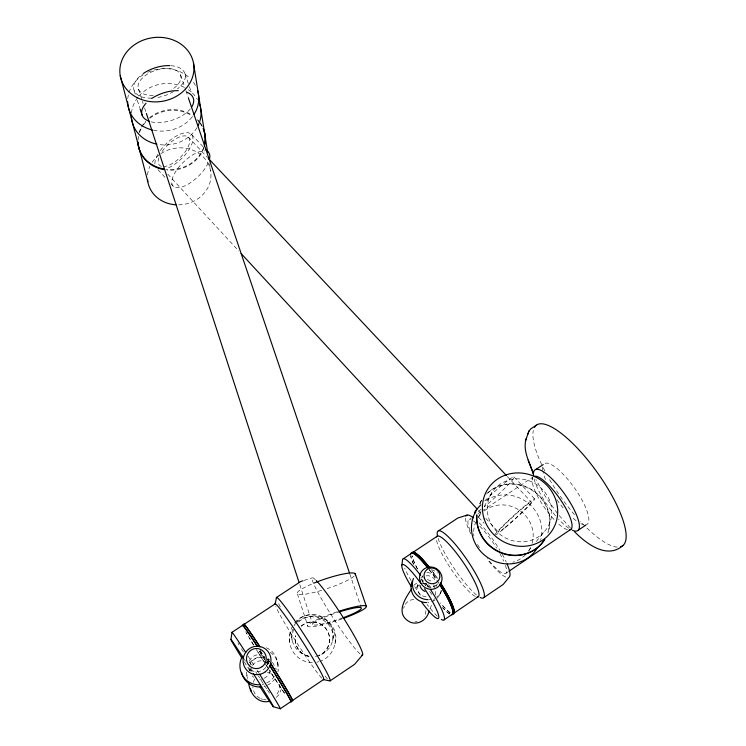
<?xml version="1.0" encoding="UTF-8"?>
<svg xmlns="http://www.w3.org/2000/svg" width="746" height="746" viewBox="0 0 746 746"><rect width="100%" height="100%" fill="white"/><g stroke="black" fill="none" stroke-linecap="round" stroke-linejoin="round"><path stroke-width="0.56" stroke-dasharray="3.73 2.8" d="M435.533 595.14L435.403 590.412M333.248 635.527L332.623 641.635L332.856 639.63M267.749 661.264C268.196 671.232 253.556 675.829 248.539 667.027M250.572 671.26L251.43 667.213M334.926 643.957C342.153 620.047 306.485 603.3 293.327 624.887M532.178 479.389L532.607 477.281M281.512 688.726L279.079 694.563L274.649 699.021M293.467 629.363L291.835 637.298L292.199 641.364L291.956 639.35M429.985 608.801L431.775 604.661M433.557 600.521L434.452 598.451M417.844 584.687L416.128 588.463L419.159 584.696M421.593 577.805L422.469 575.865L422.115 580.686L423.439 583.708M479.883 503.867L480.956 501.872M435.906 586.608L437.417 583.792M292.786 625.885C289.42 631.135 288.805 637.625 289.905 643.649M478.634 516.596L481.403 511.588M484.182 506.581L491.95 492.547M438.965 595.942L440.69 592.921M413.816 585.321L418.665 581.516M528.355 551.21L531.963 546.781M536.299 541.456L543.517 532.597A32.805 30.94 32.3 0 0 526.21 479.93A32.805 30.94 32.3 0 0 488.817 518.498A32.805 30.94 32.3 0 0 543.517 532.597M249.668 662.84C253.537 657.543 261.109 655.566 267.124 658.177M252.428 665.395C255.095 661.366 260.634 659.641 265.082 661.599M436.41 585.06L432.158 587.326L427.29 586.813M298.745 622.043C310.942 609.827 333.854 620.513 333.014 637.578M506.077 573.18L507.989 571.884M469.318 519.449L471.258 518.162M478.037 513.658L480.937 511.728M481.907 511.085L532.234 477.608M304.014 580.435L312.471 577.749M421.695 580.77L423.271 580.63M422.18 583.456L427.085 583.969M267.963 658.643L269.66 659.585M428.568 584.752L431.785 588.557M266.863 662.579L268.411 663.903M570.466 527.982L558.894 515.225M191.601 134.504L203.201 146.822M513.975 476.918L534.602 498.832M188.253 137.022L207.397 157.387M507.299 476.48L531.227 501.937M167.738 174.116L238.767 251.001M478.69 510.712L481.058 513.276M485.795 518.405L498.421 532.075M478.671 517.37L484.145 523.3M158.012 169.752L165.64 178.033M170.983 183.824L173.268 186.304M272.486 662.243L276.346 669.395M557.448 513.49L545.391 496.575L535.898 479.538M433.473 586.048L434.648 588.137M184.999 73.723L189.018 85.52M189.381 86.592L191.209 91.954M180.681 75.159L185.54 89.501M185.913 90.611L188.533 98.332M349.781 573.888L361.008 606.983M138.467 89.138L142.076 100.197M142.43 101.307L143.148 103.517M144.593 107.946L146.029 112.366M299.808 584.715L312.77 624.533M297.402 593.9L307.93 626.398M134.14 90.574L135.539 94.882M137.283 100.272L139.726 107.825M267.581 659.184L268.709 663.101A10.36 10.155 -75.8 0 0 268.159 661.161M246.376 671.987L247.784 679.112M246.6 674.943L247.392 677.797M277.456 661.805L278.044 664.369M209.439 163.672L210.531 170.582M617.24 547.107A74.134 21.979 54.5 0 1 580.295 521.221M574.485 514.675A74.134 21.979 54.5 0 1 559.258 494.794M558.605 493.852A74.134 21.979 54.5 0 1 549.578 479.566M544.906 471.09A74.134 21.979 54.5 0 1 542.155 465.569M541.727 464.665A74.134 21.979 54.5 0 1 533.297 430.517M583.176 524.55A37.095 10.565 54.7 0 1 580.77 523.608M576.098 520.661A37.095 10.565 54.7 0 1 572.788 517.957M563.137 507.877A37.095 10.565 54.7 0 1 556.451 499.093M545.485 479.482A37.095 10.565 54.7 0 1 542.957 471.295M542.799 470.316A37.095 10.565 54.7 0 1 542.706 466.949M545.112 463.303A37.095 10.565 54.7 0 1 576.733 491.278A37.095 10.565 54.7 0 1 585.815 524.783M505.396 565.365A32.647 7.022 55.5 0 1 487.315 558.502M479.492 547.62A32.647 7.022 55.5 0 1 476.256 542.426M470.148 530.49A32.647 7.022 55.5 0 1 471.09 519.636M473.486 520.857A32.647 7.022 55.5 0 1 475.659 522.442M479.827 526.266A32.647 7.022 55.5 0 1 496.696 548.189M499.885 553.588A32.647 7.022 55.5 0 1 503.681 561.076M568.853 528.271A37.151 10.276 54.8 0 1 558.446 519.02M555.5 515.738A37.151 10.276 54.8 0 1 533.987 478.438M567.37 529.707A32.32 8.812 54.8 0 1 557.756 523.216M553.98 519.421A32.32 8.812 54.8 0 1 532.812 477.375M265.464 660.816A45.553 1.483 57.6 0 0 268.364 665.385A45.217 1.473 57.6 0 1 266.63 662.635M264.895 659.902A45.553 1.483 57.6 0 1 259.151 650.717M267.795 658.97A45.553 1.483 57.6 0 1 269.66 661.898M284.599 693.314A45.562 1.417 57.6 0 1 269.222 669.973M268.066 668.164A45.562 1.417 57.6 0 1 265.744 664.527M265.166 663.614A45.562 1.417 57.6 0 1 256.475 649.71M253.575 644.982A45.562 1.417 57.6 0 1 246.562 633.223M260.14 650.512A45.562 1.417 57.6 0 1 265.007 658.065M450.183 612.708A37.03 6.182 56.1 0 1 441.679 604.558M417.387 568.918A37.03 6.182 56.1 0 1 411.969 555.705M431.841 570.606A37.03 6.182 56.1 0 1 437.333 578.281A36.759 6.136 56.1 0 0 431.85 570.699M449.791 614.005A37.039 6.145 56.1 0 1 442.704 607.776M431.906 594.543A37.039 6.145 56.1 0 1 428.53 589.797M421.518 579.017A37.039 6.145 56.1 0 0 425.696 585.61A36.768 6.099 56.1 0 1 421.593 579.055M413.554 564.246A37.039 6.145 56.1 0 1 410.645 555.611M429.202 569.562A37.039 6.145 56.1 0 1 436.708 579.987M437.305 580.873A37.039 6.145 56.1 0 1 439.058 583.54M284.468 693.099A45.226 1.408 57.6 0 1 269.772 670.822M267.478 667.232A45.226 1.408 57.6 0 1 264.597 662.7M263.459 660.891A45.226 1.408 57.6 0 1 256.549 649.803M253.668 645.113A45.226 1.408 57.6 0 1 249.332 637.923M247.243 634.361A45.226 1.408 57.6 0 1 245.723 631.713M260.186 650.605A45.226 1.408 57.6 0 1 265.017 658.112M249.705 670.57A39.911 0.727 57.7 0 1 244.101 661.618M244.287 659.38A39.911 0.727 57.7 0 1 245.434 661.18M250.236 668.714A39.911 0.727 57.7 0 1 252.698 672.603M269.52 693.239A45.301 0.979 57.7 0 1 267.227 689.724M266.639 688.819A45.301 0.979 57.7 0 1 258.349 675.885M257.771 674.99A45.301 0.979 57.7 0 1 254.33 669.544M251.486 665.022A45.301 0.979 57.7 0 1 248.707 660.583M243.355 651.939A45.301 0.979 57.7 0 1 241.2 648.414M238.981 644.758A45.301 0.979 57.7 0 1 237.927 643.005M248.064 656.079A45.301 0.979 57.7 0 1 254.032 665.413M257.109 670.262A45.301 0.979 57.7 0 1 258.946 673.172M449.651 613.781A36.768 6.099 56.1 0 1 442.62 607.598M413.685 564.386A36.768 6.099 56.1 0 1 410.804 555.817M429.22 569.664A36.768 6.099 56.1 0 1 437.846 581.777M437.324 616.205A36.815 5.828 56.2 0 1 427.066 604.428M420.371 595.243A36.815 5.828 56.2 0 1 414.011 585.498M411.149 580.714A36.815 5.828 56.2 0 1 404.668 568.107M427.458 584.911A36.815 5.828 56.2 0 1 429.23 587.568M196.981 127.603A34.95 30.642 -8.9 0 1 158.003 144.379M131.492 112.991A34.95 30.642 -8.9 0 1 138.178 96.989M138.868 96.178A34.95 30.642 -8.9 0 1 184.7 87.524M188.374 89.716A34.95 30.642 -8.9 0 1 191.675 92.336M192.44 93.045A34.95 30.642 -8.9 0 1 197.476 99.507M153.284 95.423A22.231 12.225 -17.9 0 1 140.938 79.645A22.231 12.225 -17.9 0 1 174.331 69.564A22.231 12.225 -17.9 0 1 171.207 90.014M342.992 617.8A25.662 3.441 -18.6 0 1 312.854 624.644A25.662 3.441 -18.6 0 1 337.705 612.41M267.292 672.351A13.745 13.419 -80.8 0 1 273.092 674.197M279.554 684.315A13.745 13.419 -80.8 0 1 275.6 695.813M266.024 699.795A13.745 13.419 -80.8 0 1 263.403 699.506M262.545 699.291A13.745 13.419 -80.8 0 1 260.886 698.704M260.093 698.321A13.745 13.419 -80.8 0 1 252.81 686.805M253.323 682.366A13.745 13.419 -80.8 0 1 255.197 678.31M267.506 660.797A10.817 10.593 -76.7 0 1 268.802 662.439M270.266 670.551A10.817 10.593 -76.7 0 1 263.804 678.403M261.799 679.009A10.817 10.593 -76.7 0 1 259.72 679.205M253.845 677.331A10.817 10.593 -76.7 0 1 252.26 675.969M249.453 670.402A10.817 10.593 -76.7 0 1 249.295 668.295M249.537 666.187A10.817 10.593 -76.7 0 1 264.103 658.438M270.294 652.293A18.986 18.594 -76.6 0 1 277.96 671.773M275.087 678.608A18.986 18.594 -76.6 0 1 263.981 686.451M266.35 647.742A19.303 18.911 -75.9 0 1 277.363 669.33M274.453 676.277A19.303 18.911 -75.9 0 1 266.686 682.991M264.056 683.998A19.303 18.911 -75.9 0 1 262.238 684.446M250.152 670.747A10.36 10.155 -75.8 0 1 249.239 668.948M249.388 661.031A10.36 10.155 -75.8 0 1 262.741 655.538M417.089 621.642A11.33 11.013 47.4 0 1 414.916 621.838M403.679 608.372A11.33 11.013 47.4 0 1 404.276 606.284M405.274 604.353A11.33 11.013 47.4 0 1 414.422 599.467M425.835 610.694A11.33 11.013 47.4 0 1 424.101 616.905M426.097 596.623A8.738 8.476 41.8 0 1 418.609 583.204M427.355 579.614A8.738 8.476 41.8 0 1 431.822 581.983M433.762 584.78A8.738 8.476 41.8 0 1 434.293 586.393M434.89 600.092A15.33 14.864 41.6 0 1 427.523 602.572M426.768 572.499A15.33 14.864 41.6 0 1 437.902 578.392M441.072 590.506A15.33 14.864 41.6 0 1 437.137 598.227M442.033 590.282A15.535 15.06 41 0 1 436.569 597.136M431.085 599.392A15.535 15.06 41 0 1 429.099 599.644M431.291 569.683A15.535 15.06 41 0 1 437.501 572.965M426.134 575.856A8.337 8.085 40.8 0 1 435.459 580.789M360.085 653.925A46.075 4.345 57 0 1 336.446 622.985A46.075 4.345 57 0 1 313.88 584.351M313.441 583.353A46.075 4.345 57 0 1 315.371 579.67M264.914 659.921A45.217 1.473 57.6 0 1 259.216 650.801M267.805 658.988A45.217 1.473 57.6 0 1 269.651 661.898M327.41 678.832A49.674 3.171 57.3 0 1 323.447 674.011M280.31 606.918A49.674 3.171 57.3 0 1 277.465 601.173M321.787 678.217A45.002 2.714 57.3 0 1 297.393 643.658A45.002 2.714 57.3 0 1 275.722 606.489M505.695 577.059A37.542 8.094 55.5 0 1 487.073 559.062M470.903 533.903A37.542 8.094 55.5 0 1 465.495 518.246M479.174 522.871A37.542 8.094 55.5 0 1 500.007 550.389M502.319 554.371A37.542 8.094 55.5 0 1 506.273 562.111M450.052 612.494A36.759 6.136 56.1 0 1 440.354 602.945M417.499 569.021A36.759 6.136 56.1 0 1 412.118 555.901M476.545 595A40.433 7.74 55.8 0 1 438.107 538.314M475.286 596.418A36.619 6.91 55.8 0 1 451.768 570.103A36.619 6.91 55.8 0 1 436.345 538.836M479.799 503.653A37.104 35.081 33.1 0 1 481.412 500.622M487.968 492.761A37.104 35.081 33.1 0 1 532.98 490.915A37.104 35.081 33.1 0 1 547.583 533.418M479.986 503.298A37.151 35.118 33.1 0 1 482.205 499.298M486.504 493.964A37.151 35.118 33.1 0 1 532.215 489.889A37.151 35.118 33.1 0 1 547.844 533.092M203.91 147.773A33.757 29.812 -9 0 1 167.048 170.041M138.038 140.024A33.757 29.812 -9 0 1 138.532 136.126M139.586 132.312A33.757 29.812 -9 0 1 142.728 125.99M143.307 125.132A33.757 29.812 -9 0 1 145.899 121.915M149.75 118.334A33.757 29.812 -9 0 1 193.028 116.432M197.671 120.386A33.757 29.812 -9 0 1 199.639 122.67M200.226 123.463A33.757 29.812 -9 0 1 202.306 126.829M203.798 147.074A33.794 29.84 -9 0 1 165.789 169.239M139.092 132.546A33.794 29.84 -9 0 1 141.013 127.902M141.488 127.016A33.794 29.84 -9 0 1 145.722 121.197M149.582 117.607A33.794 29.84 -9 0 1 191.172 114.576M197.55 119.668A33.794 29.84 -9 0 1 198.893 121.169M200.114 122.745A33.794 29.84 -9 0 1 202.194 126.111M309.003 656.452A17.382 17.186 81.8 0 1 295.603 635.862M301.17 626.267A17.382 17.186 81.8 0 1 327.056 630.361A17.382 17.186 81.8 0 1 318.971 655.52M308.993 656.303A17.4 17.195 81.8 0 1 295.584 635.695M301.16 626.09A17.4 17.195 81.8 0 1 327.074 630.193A17.4 17.195 81.8 0 1 318.98 655.37M312.35 662.588A23.182 22.921 81.8 0 1 291.322 630.286M296.339 622.845A23.182 22.921 81.8 0 0 294.12 625.4A21.047 20.823 81.2 0 1 295.192 623.619M297.15 622.08A23.182 22.921 81.8 0 1 331.849 627.153A23.182 22.921 81.8 0 1 321.172 660.872M319.046 661.627A23.182 22.921 81.8 0 1 316.845 662.168M308.266 656.098A21.047 20.823 81.2 0 1 292.544 629.158M295.78 622.779A21.047 20.823 81.2 0 1 330.599 625.279A21.047 20.823 81.2 0 1 314.392 656.443M162.041 151.606A20.17 8.859 -43.8 0 1 184.309 135.875A20.17 8.859 -43.8 0 1 185.894 150.767A20.17 8.859 -43.8 0 1 163.626 166.554M161.5 166.349A20.17 8.859 -43.8 0 1 158.945 157.509M525.464 554.763A30.25 28.702 34.6 0 1 512.791 562.242M473.869 536.02A30.25 28.702 34.6 0 1 473.691 533.726M473.691 531.441A30.25 28.702 34.6 0 1 475.528 522.601M478.074 517.603A30.25 28.702 34.6 0 1 480.816 514.05M484.098 510.991A30.25 28.702 34.6 0 1 520.307 510.889A30.25 28.702 34.6 0 1 531.46 545.242M530.583 547.331A30.25 28.702 34.6 0 1 528.961 550.315M341.957 618.9A30.931 4.14 -18.6 0 1 307.762 626.202A30.931 4.14 -18.6 0 1 337.854 611.589M354.07 576.192A30.679 4.886 -18.6 0 1 325.806 589.051M321.731 590.319A30.679 4.886 -18.6 0 1 297.598 594.049A30.679 4.886 -18.6 0 1 311.884 583.987M170.993 65.704A26.8 14.734 -17.9 0 1 177.455 88.914M173.548 91.599A26.8 14.734 -17.9 0 1 156.408 97.679M151.531 98.118A26.8 14.734 -17.9 0 1 134.084 90.434A26.8 14.734 -17.9 0 1 142.607 73.994M190.314 108.86A26.987 14.323 -18 0 1 151.214 121.822M160.278 150.599A24.301 10.677 -43.8 0 1 185.297 132.769A24.301 10.677 -43.8 0 1 190.547 146.878A24.301 10.677 -43.8 0 1 166.908 168.428M154.87 163.961A24.301 10.677 -43.8 0 1 157.91 154.273M208.227 162.87A24.431 10.276 -43.7 0 1 180.868 187.274A24.431 10.276 -43.7 0 1 176.019 171.011A24.431 10.276 -43.7 0 1 204.646 150.888M494.906 534.845A26.893 1.734 -42.3 0 1 523.422 507.066A26.893 1.734 -42.3 0 1 528.056 506.739A26.893 1.734 -42.3 0 1 495.987 534.77M484.751 500.883A26.744 2.331 -42.4 0 1 514.115 477.216A26.744 2.331 -42.4 0 1 484.219 506.823M481.133 509.238A26.744 2.331 -42.4 0 1 477.449 511.859M485.944 500.51A35.789 33.924 34.1 0 1 526.788 502.086A35.789 33.924 34.1 0 1 540.561 540.412M160.922 153.648A31.854 28.423 -9.2 0 1 209.663 167.263A31.854 28.423 -9.2 0 1 178.042 204.87M147.549 175.012A31.854 28.423 -9.2 0 1 149.918 166.283M152.184 162.255A31.854 28.423 -9.2 0 1 160.082 154.226M192.123 117.01A35.668 31.136 -8.8 0 1 152.548 130.037M127.78 98.593A35.668 31.136 -8.8 0 1 128.722 93.53M129.021 92.541A35.668 31.136 -8.8 0 1 143.838 74.386M147.857 72.259A35.668 31.136 -8.8 0 1 189.214 77.593M193.428 82.274A35.668 31.136 -8.8 0 1 195.62 85.79M268.728 663.912A45.562 1.417 57.6 0 0 267.488 661.954A45.226 1.408 57.6 0 1 268.709 663.912M425.761 583.148A37.03 6.182 56.1 0 0 428.549 587.354A36.759 6.136 56.1 0 1 425.807 583.148M505.247 527.226A22.315 1.445 -42.3 0 0 531.245 502.3A22.315 1.445 -42.3 0 0 507.886 521.482A22.315 1.445 -42.3 0 0 505.247 527.226"/><path stroke-width="1.12" d="M526.368 438.275C522.172 450.5 529.874 462.846 533.549 474.232L528.196 460.151M401.926 565.058L402.56 559.453A36.815 5.828 56.2 0 1 420.623 575.418M230.943 639.415L232.015 632.291L242.636 625.297M527.898 434.069L529.017 430.946L530.882 428.773L536.355 425.173M525.343 441.147L529.017 430.946M429.099 610.871C427.439 620.29 416.249 626.78 407.95 620.831C395.445 612.457 405.824 597.611 411.671 588.855M362.659 654.792L354.62 664.304L330.273 680.744M623.087 545.401C607.272 559.705 586.431 543.759 574.709 531.898M483.874 597.555L503.149 584.482L509.397 576.91A37.542 8.094 55.5 0 0 507.14 564.051M508.949 571.24L571.138 529.128M444.243 619.749L452.673 614.033M478.568 596.474L453.866 613.221A36.759 6.136 56.1 0 0 440.793 583.605M578.318 530.173L585.815 525.1M280.328 708.7L291.005 701.492A45.226 1.408 57.6 0 0 269.931 665.842M292.516 700.475L323.783 679.382M535.777 469.495L543.247 464.544M403.418 558.698L411.82 553.122A36.768 6.099 56.1 0 0 410.915 553.905M437.622 535.982L413.004 552.329A36.759 6.136 56.1 0 0 412.1 553.122M438.62 530.779L457.811 518.041L467.108 515.104M276.626 597.36L300.843 581.442L302.951 580.77M244.147 624.309L275.246 603.831M268.886 701.417C257.407 703.898 249.136 692.419 248.595 682.03M273.26 706.704L280.067 708.653A45.301 0.979 57.7 0 0 259.552 674.142M205.523 149.293L208.619 152.576M208.199 158.236L506.497 475.631M241.135 253.565L477.114 509.005M355.255 573.814L366.277 606.209M188.533 98.332L349.408 572.779M146.393 113.476L299.081 582.505M140.08 108.897L142.178 115.369M250.442 688.493L251.29 691.542M120.218 75.654L147.811 181.698M193.475 62.962L207.612 152.165M534.453 427.374A74.134 21.979 54.5 0 1 596.716 471.686A74.134 21.979 54.5 0 1 620.504 546.79M533.465 475.211A37.151 10.276 54.8 0 1 564.806 494.272A37.151 10.276 54.8 0 1 572.368 530.257M534.173 476.321A32.32 8.812 54.8 0 1 561.328 500.958A32.32 8.812 54.8 0 1 569.59 529.94M243.942 624.533A45.553 1.483 57.6 0 1 259.925 646.773M292.357 700.764A45.553 1.483 57.6 0 0 270.285 662.877A45.217 1.473 57.6 0 1 292.18 700.475M242.45 625.521A45.562 1.417 57.6 0 1 257.221 646.045M269.959 665.861A45.562 1.417 57.6 0 1 290.856 701.781M411.941 552.898A37.03 6.182 56.1 0 1 429.015 566.932M440.28 582.719A37.03 6.182 56.1 0 1 452.878 613.93M410.757 553.691A37.039 6.145 56.1 0 1 427.794 567.743M439.636 584.435A37.039 6.145 56.1 0 1 451.684 614.732M242.627 625.791A45.226 1.408 57.6 0 1 257.295 646.176M253.314 673.573A39.911 0.727 57.7 0 1 273.204 706.21A39.911 0.727 57.7 0 1 259.972 686.74M242.002 658.233A39.911 0.727 57.7 0 1 230.887 639.378A39.911 0.727 57.7 0 1 243.718 658.494M232.071 632.748A45.301 0.979 57.7 0 1 245.798 652.563M413.498 553.513A36.768 6.099 56.1 0 1 427.822 567.865M439.571 584.426A36.768 6.099 56.1 0 1 451.535 614.499M424.549 588.743A32.432 5.045 56.2 0 1 438.797 617.688A32.432 5.045 56.2 0 1 421.938 602.535M411.018 586.272A32.432 5.045 56.2 0 1 402.523 564.452A32.432 5.045 56.2 0 1 420.865 583.419M430.386 589.331A36.815 5.828 56.2 0 1 441.315 619.432M199.564 104.086A34.95 30.642 -8.9 0 1 197.988 125.757M156.893 144.165A34.95 30.642 -8.9 0 1 131.417 117.001M338.684 612.102A25.662 3.441 -18.6 0 1 361.297 607.915A25.662 3.441 -18.6 0 1 342.992 617.8M261.268 686.907A18.986 18.594 -76.6 0 1 241.592 672.416M260.391 684.716A19.303 18.911 -75.9 0 1 242.338 656.247M426.525 602.6A15.33 14.864 41.6 0 1 412.062 581.628M428.092 599.672A15.535 15.06 41 0 1 413.424 578.43M424.978 591.447A8.337 8.085 40.8 0 1 419.905 585.433M316.257 580.537A46.075 4.345 57 0 1 347.822 624.906A46.075 4.345 57 0 1 361.838 655.109M244.119 624.812A45.217 1.473 57.6 0 1 259.99 646.894M465.886 516.111A37.542 8.094 55.5 0 1 473.505 517.808M414.692 552.711A36.759 6.136 56.1 0 1 429.043 567.053M437.52 536.094A40.433 7.74 55.8 0 1 465.942 558.26A40.433 7.74 55.8 0 1 480.191 597.471M436.587 536.85A36.619 6.91 55.8 0 1 463.564 562.857A36.619 6.91 55.8 0 1 477.3 597.033M544.533 539.619A37.104 35.081 33.1 0 1 501.834 553.187A37.104 35.081 33.1 0 1 476.787 514.693M544.794 539.311A37.151 35.118 33.1 0 1 502.618 553.094A37.151 35.118 33.1 0 1 476.88 515.514M203.145 128.592A33.757 29.812 -9 0 1 204.469 145.862M163.775 169.603A33.757 29.812 -9 0 1 138.01 141.982M203.406 128.778A33.794 29.84 -9 0 1 204.357 145.153M163.616 168.922A33.794 29.84 -9 0 1 137.87 142.262M339.812 610.965A30.931 4.14 -18.6 0 1 366.305 606.256A30.931 4.14 -18.6 0 1 343.803 618.238M313.954 583.12A30.679 4.886 -18.6 0 1 343.169 574.047A30.679 4.886 -18.6 0 1 355.208 574.83M143.409 73.425A26.8 14.734 -17.9 0 1 169.827 65.639M186.659 92.15A26.987 14.323 -18 0 1 191.452 107.312M149.331 121.281A26.987 14.323 -18 0 1 146.02 103.274M151.662 98.537A26.987 14.323 -18 0 1 178.257 90.658M206.95 151.382A24.431 10.276 -43.7 0 1 209.384 159.653M475.762 512.838A26.744 2.331 -42.4 0 1 480.909 504.781M536.915 548.534A35.789 33.924 34.1 0 1 490.42 559.202A35.789 33.924 34.1 0 1 474.531 513.742M475.538 511.765A35.789 33.924 34.1 0 1 476.666 509.872M175.953 204.805A31.854 28.423 -9.2 0 1 147.531 179.478M197.569 90.508A35.668 31.136 -8.8 0 1 194.025 114.362M152.548 130.037A35.668 31.136 -8.8 0 1 127.659 101.652M276.374 598.096L275.032 604.465A45.002 2.714 57.3 0 1 301.365 639.77A45.002 2.714 57.3 0 1 323.242 679.522L329.629 680.893A49.674 3.171 57.3 0 0 305.627 636.935A49.674 3.171 57.3 0 0 276.374 598.096M137.32 97.735A37.179 32.171 -8.7 0 0 193.951 69.257A37.179 32.171 -8.7 0 0 139.427 41.804A37.179 32.171 -8.7 0 0 137.32 97.735M262.266 666.57A10.08 9.884 -73.8 0 0 260.307 649.281A10.08 9.884 -73.8 0 0 246.534 659.809A10.08 9.884 -73.8 0 0 262.266 666.57M265.371 671.764A14.23 13.95 -74.4 0 0 262.583 647.341A14.23 13.95 -74.4 0 0 243.159 662.224A14.23 13.95 -74.4 0 0 265.371 671.764M424.306 577.87A8.047 7.796 39.2 0 0 437.697 581.47A8.047 7.796 39.2 0 0 433.771 568.247A8.047 7.796 39.2 0 0 424.306 577.87M420.017 581.003A11.395 11.031 39.6 0 0 438.965 586.095A11.395 11.031 39.6 0 0 433.407 567.37A11.395 11.031 39.6 0 0 420.017 581.003M484.257 519.179A38.27 36.088 32.2 0 0 548.086 535.572A38.27 36.088 32.2 0 0 527.832 474.158A38.27 36.088 32.2 0 0 484.257 519.179"/></g></svg>
